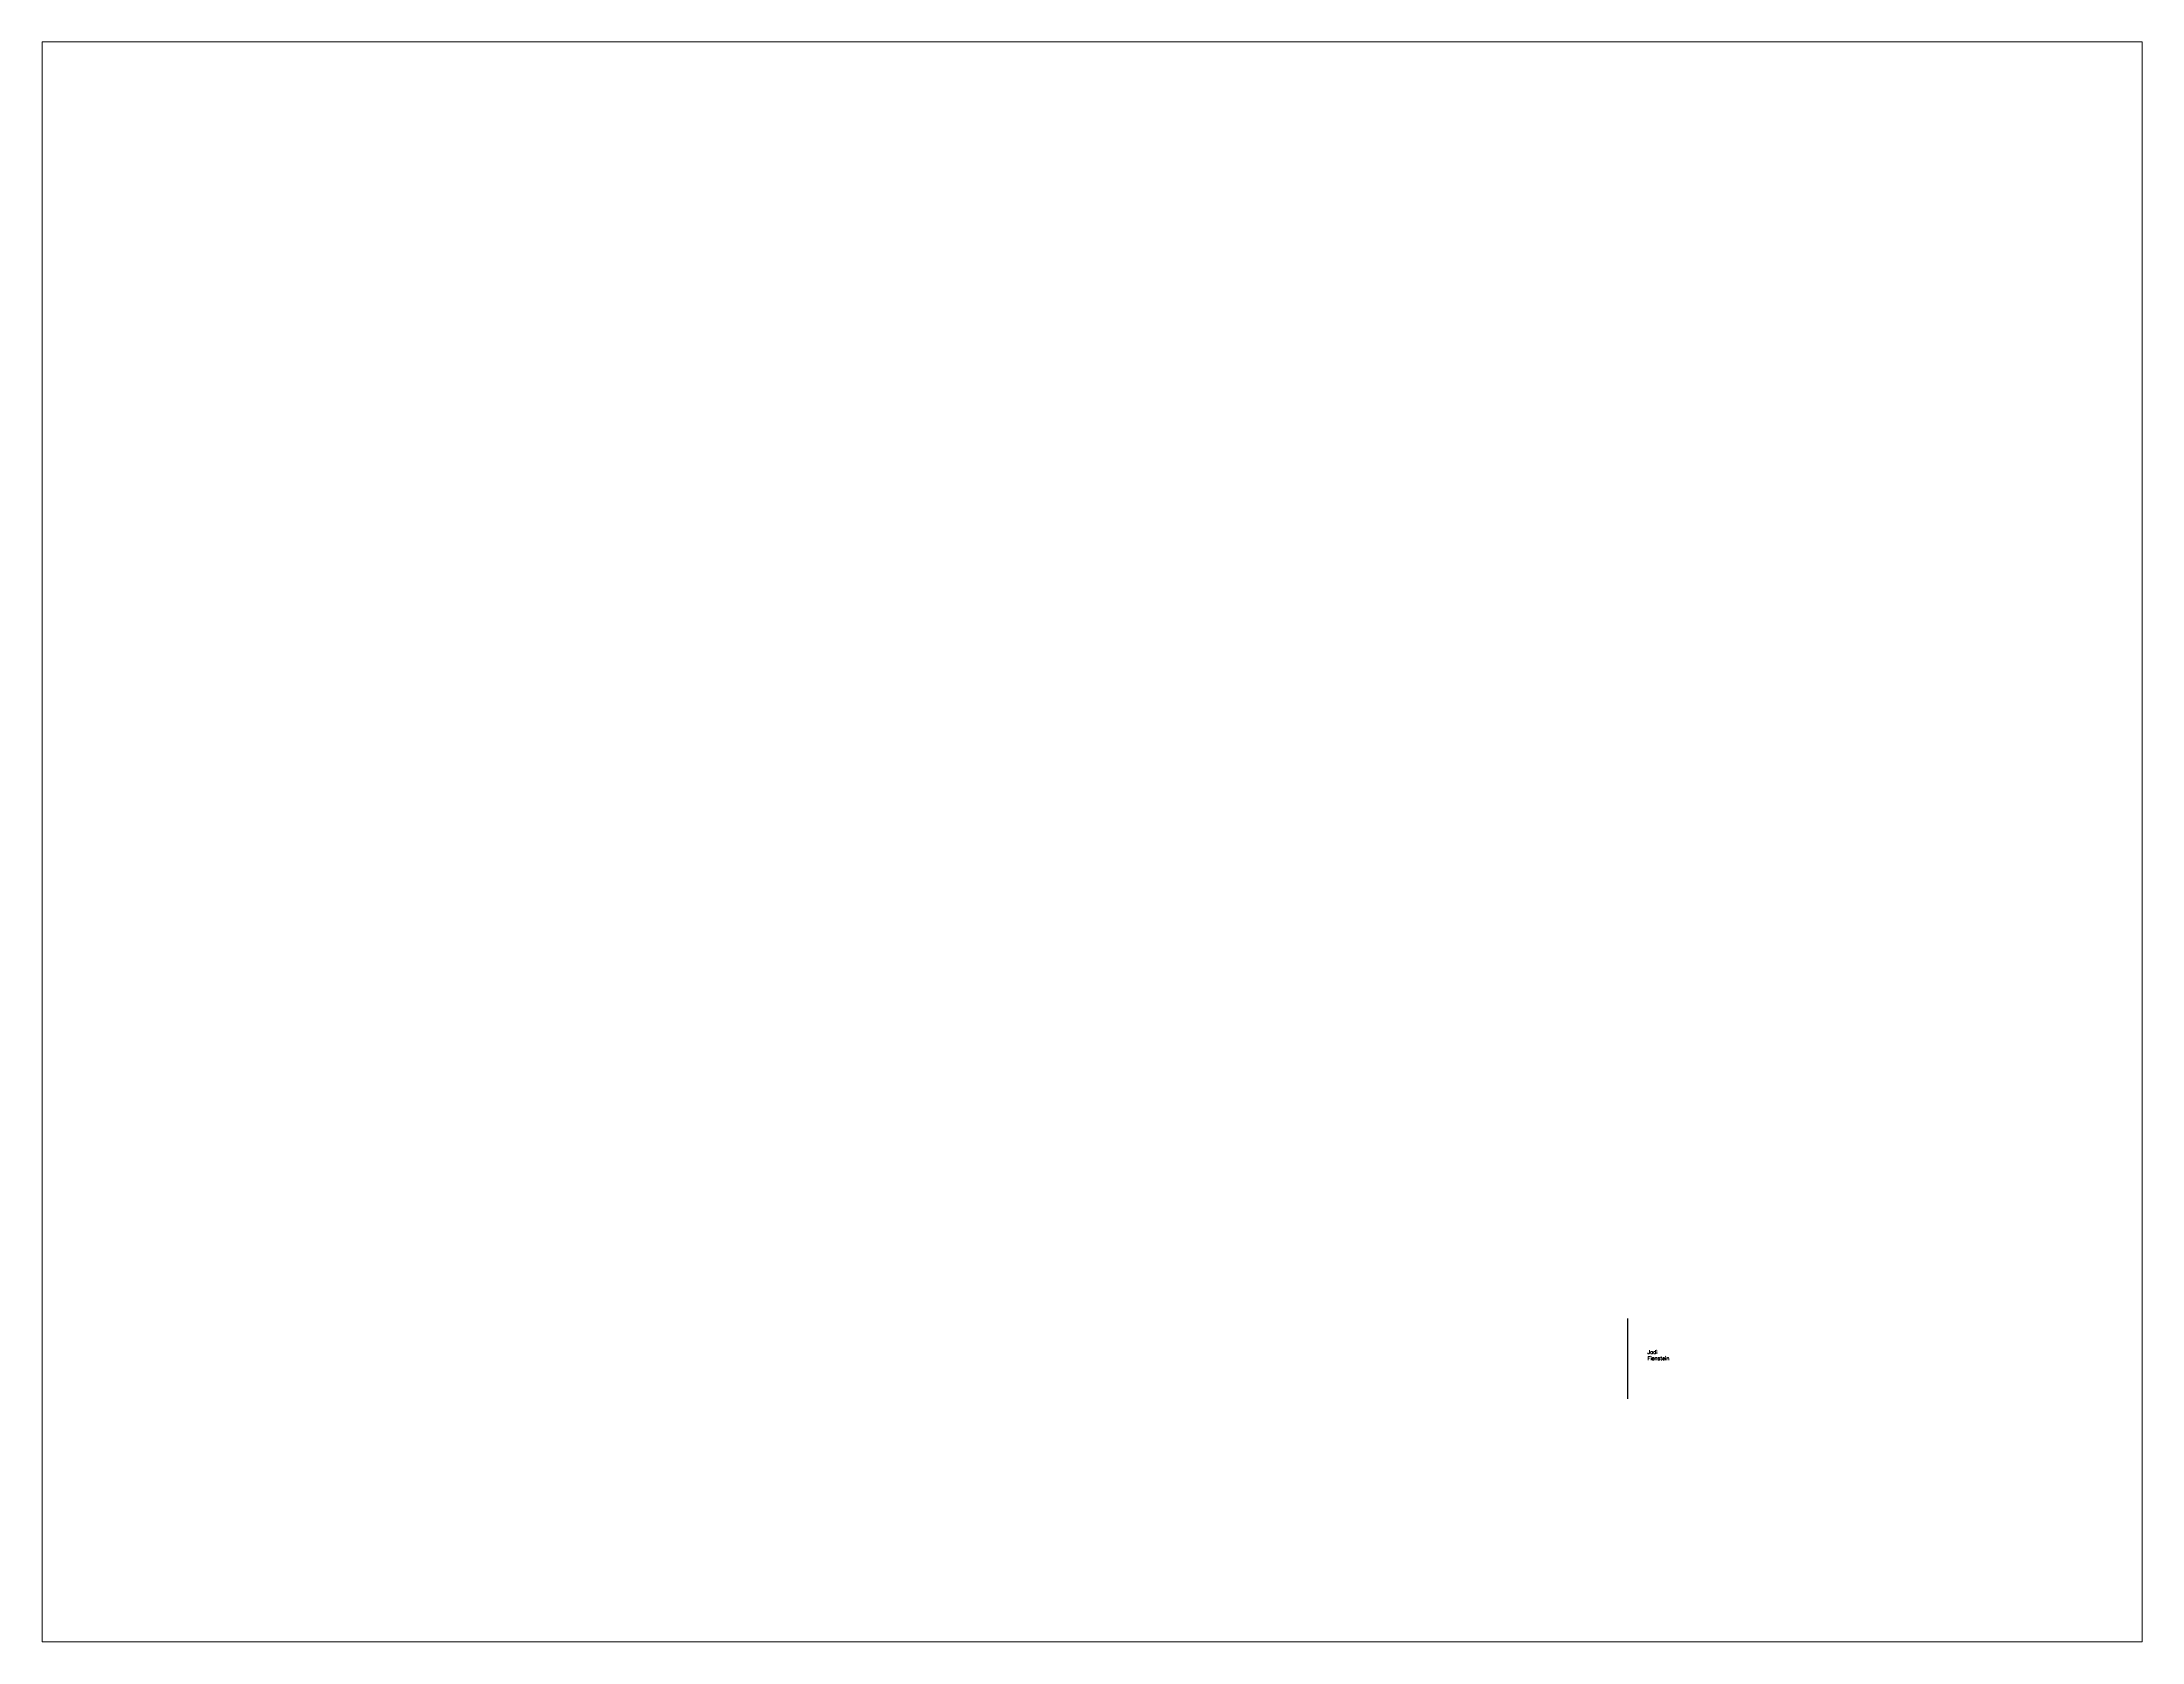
# Paper-space layout 'Layout1' of a CAD drawing. Header units: inches. Extents: x 1.05 to 9.45, y 0.8 to 7.2.
# The model-space entities are those that its viewports show. They can reach past a viewport. Long polylines and large blocks are cut down to what shows.
import ezdxf

# ---------------------------------------------------------------- set-up
doc = ezdxf.new("R2010")
doc.units = ezdxf.units.IN
doc.header["$MEASUREMENT"] = 0
for name, color, linetype in [('CPU', 6, 'CONTINUOUS'), ('E-B-FURR', 6, 'CONTINUOUS'), ('EMPLOYEE', 1, 'CONTINUOUS')]:
    doc.layers.add(name, color=color, linetype=linetype)
doc.styles.add('ARCHITXT', font='simplex.shx')

msp = doc.modelspace()

# ---------------------------------------------------------------- linework, layer by layer
at = {"layer": 'E-B-FURR'}
msp.add_line((3003, 1214.1), (3003, 1343.5), dxfattribs=at)

# ---------------------------------------------------------------- texts
at = {"layer": 'EMPLOYEE', "lineweight": -3, "insert": (3034.6, 1292.5), "char_height": 6, "width": 32.746, "attachment_point": 1, "style": 'ARCHITXT'}
msp.add_mtext('\\A1;Jodi\\PFienstein', dxfattribs=at)

psp = doc.layouts.get("Layout1")

# ---------------------------------------------------------------- viewports
at = {"layer": 'CPU', "lineweight": -3}
psp.add_viewport(center=(5.25, 4), size=(8.4, 6.4), view_center_point=(2137.2213, 2113.4798), view_height=2584.697004, dxfattribs=at)

doc.saveas('drawing.dxf')
